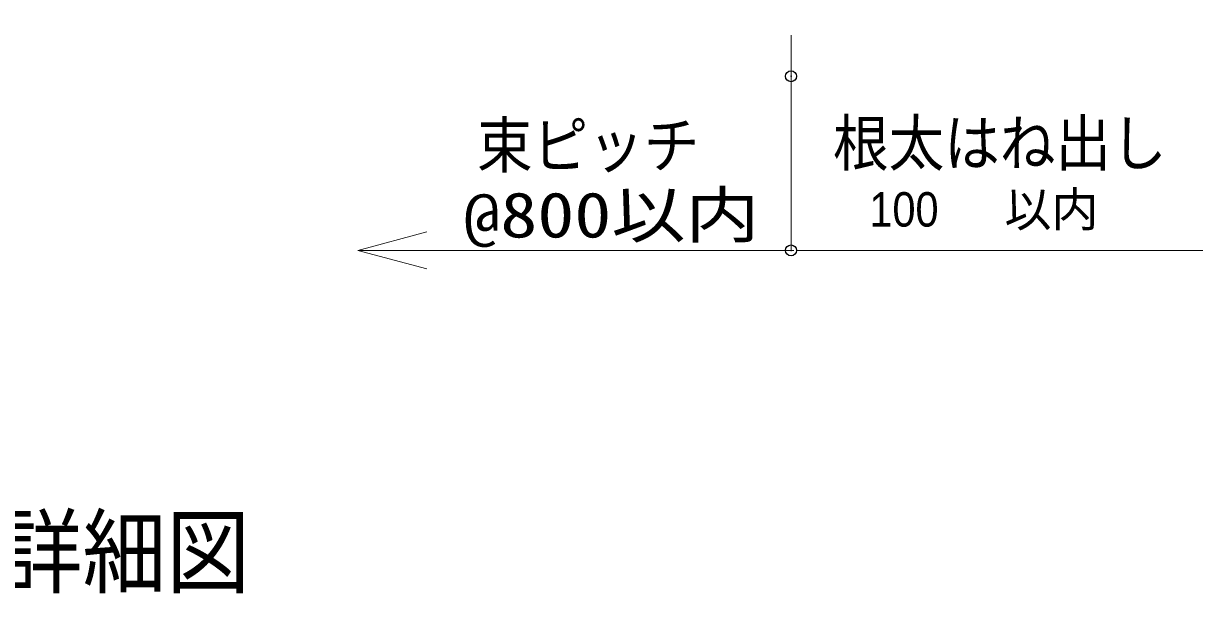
# Model space of a CAD drawing. Units: millimetres, scale not verified. Extents: x -4750 to 4750, y -3000 to 3000.
# Drawn here: x 1379.7 to 1648.8, y -1531.8 to -1400.8 of the extents above; entities that cross this region are included whole.
import ezdxf
from ezdxf.enums import TextEntityAlignment as Align

# ---------------------------------------------------------------- set-up
doc = ezdxf.new("R2010")
doc.units = ezdxf.units.MM
doc.header["$LTSCALE"] = 5
doc.header["$PDMODE"] = 32
doc.header["$PDSIZE"] = 2.5
doc.linetypes.add('CHAIN1', pattern=[8, 5, -1, 1, -1])
for name, color, linetype, lineweight in [('0-3_一般', 7, 'Continuous', 9), ('0-4_0', 7, 'Continuous', 9), ('0-6_文字', 7, 'Continuous', 9), ('0-7_寸法', 7, 'Continuous', 9)]:
    doc.layers.add(name, color=color, linetype=linetype, lineweight=lineweight)
doc.layers.add('0-9_Defpoints', color=7, linetype='Continuous')
doc.styles.add('Osaka', font='')
doc.styles.add('ＭＳ ゴシック', font='')
doc.styles.get('Osaka').set_extended_font_data('Osaka')
doc.styles.get('ＭＳ ゴシック').set_extended_font_data('MS Gothic')

# ---------------------------------------------------------------- blocks, each defined once
blk = doc.blocks.new('_DOT')
at = {"layer": '0-4_0'}
for p, q in [((-10, 0), (-20, 0)), ((-5, 0), (5, 0))]:
    blk.add_line(p, q, dxfattribs=at)

msp = doc.modelspace()

# ---------------------------------------------------------------- linework, layer by layer
at = {"layer": '0-3_一般', "linetype": 'CHAIN1'}
msp.add_line((1556.108, -1323.501), (1556.108, -1420.871), dxfattribs=at)
at = {"layer": '0-7_寸法'}
for p, q in [((1556.108, -1417.933), (1556.108, -1452.933)), ((1556.108, -1452.933), (1456.55, -1452.933)), ((1653.605, -1452.933), (1558.612, -1452.933))]:
    msp.add_line(p, q, dxfattribs=at)
msp.add_lwpolyline([(1472.425, -1457.187), (1456.55, -1452.933), (1472.425, -1448.68)], dxfattribs=at)
at = {"layer": '0-9_Defpoints'}
for p in [(1556.108, -1412.933), (1556.108, -1452.933)]:
    msp.add_point(p, dxfattribs=at)

# ---------------------------------------------------------------- block references
at = {"layer": '0-7_寸法', "xscale": 0.1251862, "yscale": 0.1251862, "rotation": 180}
msp.add_blockref('_DOT', (1556.108, -1452.933), dxfattribs=at)

# ---------------------------------------------------------------- texts
at = {"layer": '0-6_文字', "style": 'ＭＳ ゴシック', "width": 0.9}
msp.add_text('端部詳細図', height=15.69, dxfattribs=at).set_placement((1335.508, -1534.735), align=Align.BOTTOM_LEFT)
at = {"layer": '0-7_寸法'}
for s, height, style, width, p in [('束ピッチ', 10.41, 'ＭＳ ゴシック', 0.9, (1483.935, -1437.095)), ('根太はね出し', 10.41, 'ＭＳ ゴシック', 0.9, (1565.753, -1436.602)), ('@800以内', 10.41, 'ＭＳ ゴシック', 1.2, (1480.823, -1453.095)), ('100', 7.918, 'Osaka', 0.9, (1574.113, -1449.847))]:
    msp.add_text(s, height=height, dxfattribs=dict(at, style=style, width=width)).set_placement(p, align=Align.BOTTOM_LEFT)
at = {"layer": '0-7_寸法', "style": 'Osaka'}
msp.add_text('以内', height=7.918, dxfattribs=at).set_placement((1605.139, -1449.847), align=Align.BOTTOM_LEFT)

doc.saveas('drawing.dxf')
